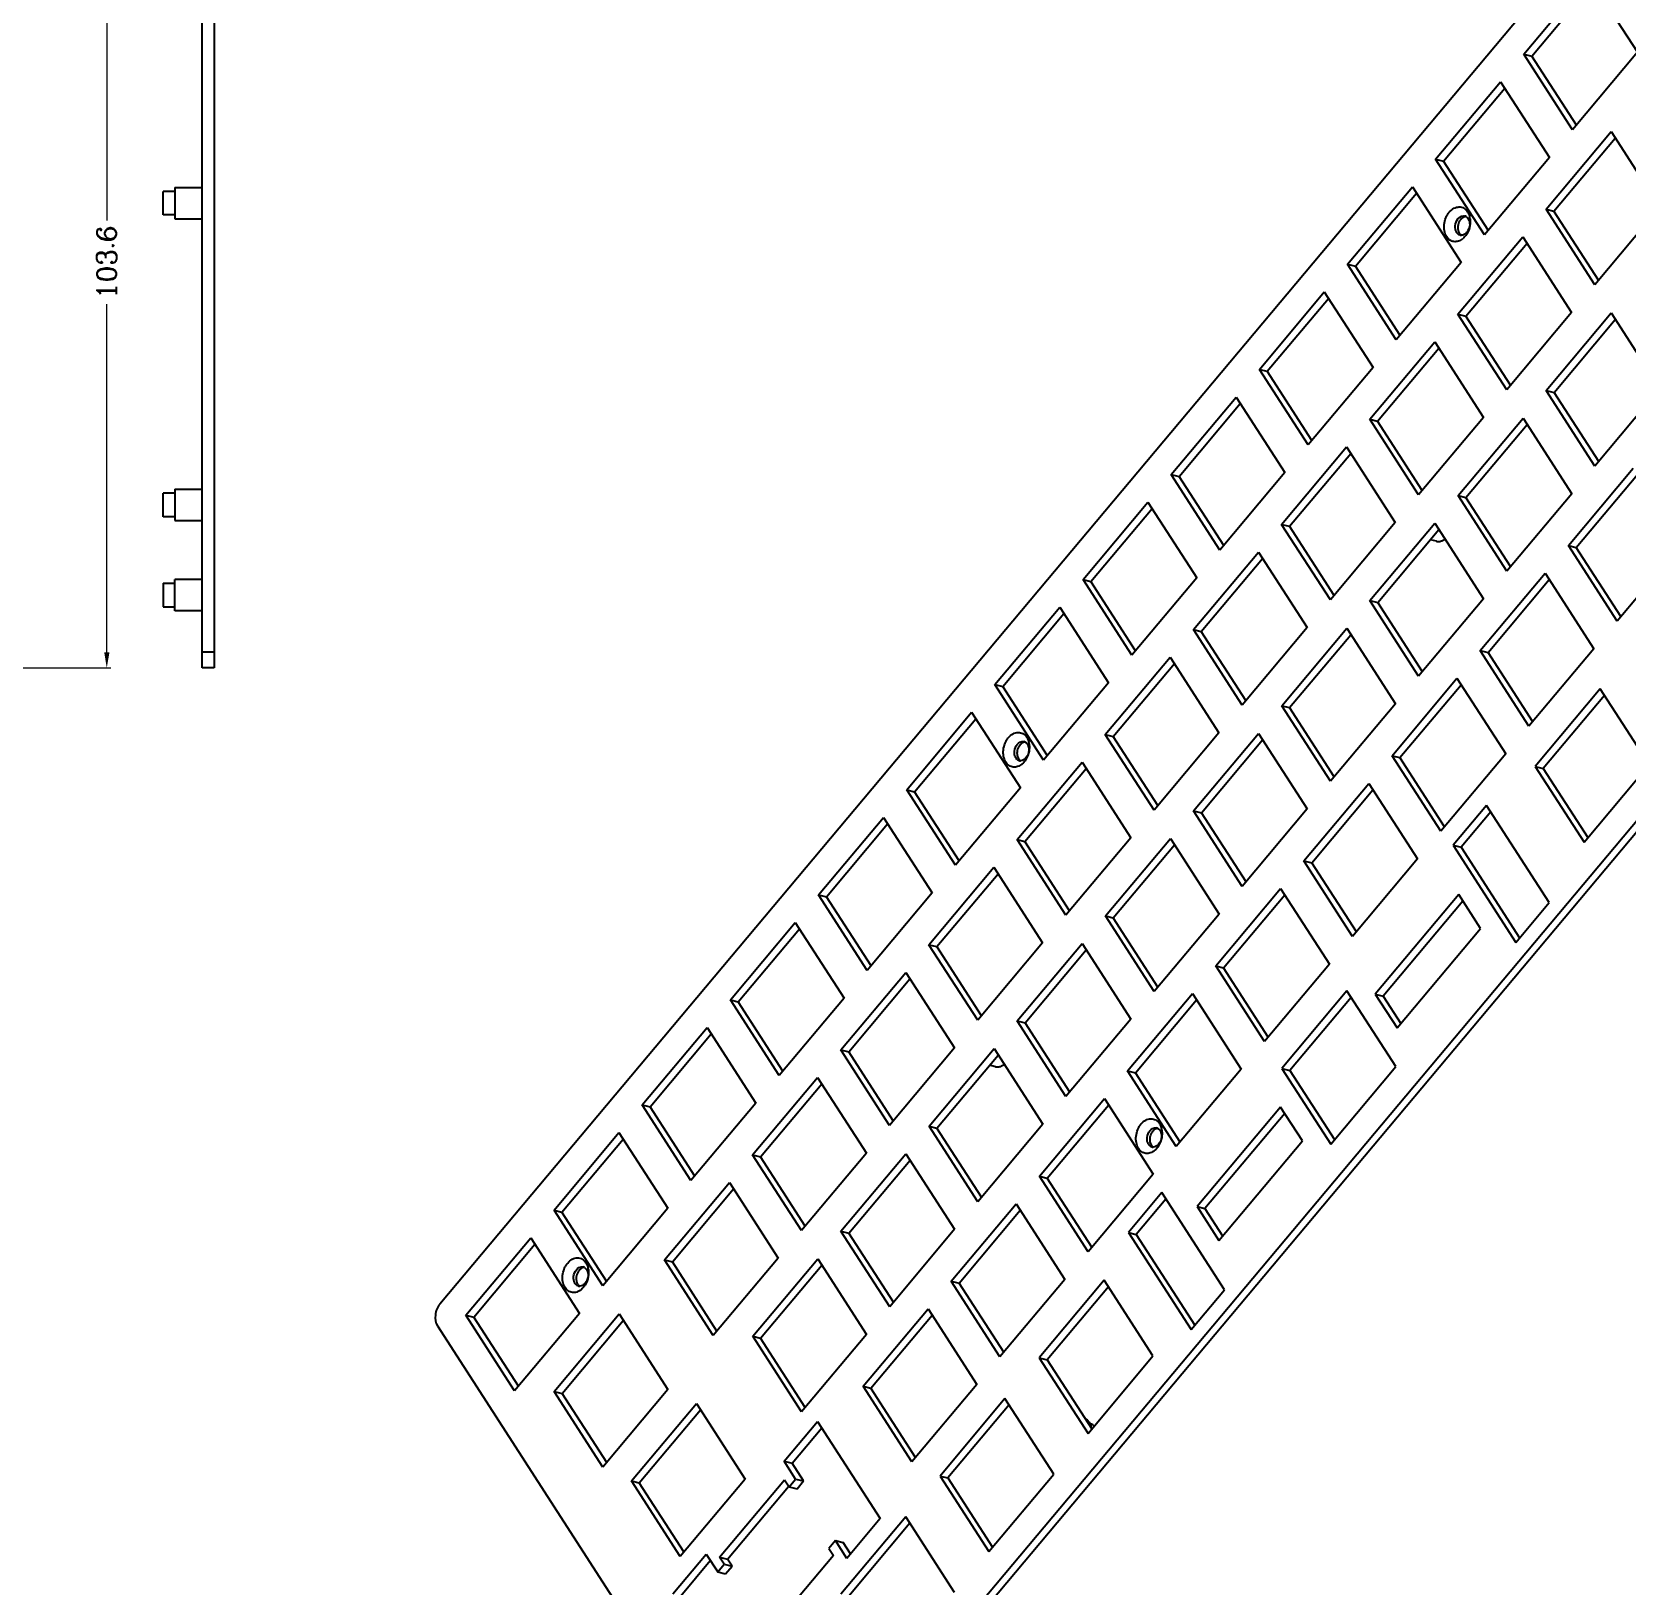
# Model space of a CAD drawing. Header units: millimetres. Extents: x 1828 to 4232, y -172 to 1484.
# Drawn here: x 3913.1 to 4116.7, y 1164.5 to 1362.8 of the extents above; entities that cross this region are included whole.
import ezdxf

# ---------------------------------------------------------------- set-up
doc = ezdxf.new("R2010")
doc.units = ezdxf.units.MM
doc.header["$LTSCALE"] = 30.734
doc.header["$PDMODE"] = 3
doc.header["$PDSIZE"] = 8
doc.layers.get('0').update_dxf_attribs({"linetype": 'CONTINUOUS'})
doc.layers.get('Defpoints').update_dxf_attribs({"linetype": 'CONTINUOUS'})
doc.layers.add('dim', color=82, linetype='CONTINUOUS', lineweight=9)
doc.styles.add('ROMANC', font='romanc.shx', dxfattribs={"bigfont": 'gbcbig.shx'})
doc.dimstyles.new('YanXiu', dxfattribs={"dimtxt": 2.5, "dimasz": 2.2, "dimexe": 0.66, "dimexo": 0.66, "dimgap": 0.66, "dimtad": 0, "dimdsep": 46, "dimtxsty": 'ROMANC', "dimcen": 0, "dimclrd": 256, "dimclre": 131, "dimclrt": 42, "dimazin": 2, "dimtfac": 1, "dimtofl": 0, "dimtmove": 0, "dimatfit": 3, "dimfxl": 0, "dimlwd": 5, "dimlwe": 5, "dimarcsym": 0})

# ---------------------------------------------------------------- blocks, each defined once
blk = doc.blocks.new('*D67')
at = {"layer": 'Defpoints', "color": 0}
for p in [(3904.03, 1385.25), (3922.7, 1385.25), (3910.13, 1281.65)]:
    blk.add_point(p, dxfattribs=at)
at = {"layer": 'dim', "color": 131, "lineweight": 5}
for p, q in [((3904.53, 1385.25), (3923.2, 1385.25)), ((3910.63, 1281.65), (3923.2, 1281.65))]:
    blk.add_line(p, q, dxfattribs=at)
at = {"layer": 'dim', "lineweight": 5}
for p, q in [((3922.7, 1383.25), (3922.7, 1338.71)), ((3922.7, 1283.65), (3922.7, 1328.07))]:
    blk.add_line(p, q, dxfattribs=at)
at = {"layer": 'dim'}
for points in [[(3922.37, 1383.25), (3923.04, 1383.25), (3922.7, 1385.25)], [(3922.37, 1283.65), (3923.04, 1283.65), (3922.7, 1281.65)]]:
    blk.add_solid(points, dxfattribs=at)
at = {"layer": 'dim', "color": 42, "insert": (3922.7, 1333.39), "char_height": 2.5, "attachment_point": 5, "rotation": 90, "style": 'ROMANC'}
blk.add_mtext('103.6', dxfattribs=at)

msp = doc.modelspace()

# ---------------------------------------------------------------- linework, layer by layer
at = {"color": 7, "linetype": 'Continuous'}
for p, q in [((4135.981, 1404.024), (3965.2, 1200.495)), ((3934.881, 1281.646), (3934.881, 1385.246)), ((3936.381, 1385.246), (3936.381, 1281.646)), ((4103.503, 1359.957), (4111.792, 1369.835)), ((4111.792, 1369.835), (4118.015, 1360.19)), ((4104.512, 1359.708), (4112.321, 1369.015)), ((4109.726, 1350.312), (4103.503, 1359.957)), ((4103.503, 1359.957), (4104.512, 1359.708)), ((4110.205, 1350.883), (4104.512, 1359.708)), ((4118.015, 1360.19), (4109.726, 1350.312)), ((4092.255, 1346.551), (4100.543, 1356.429)), ((4093.263, 1346.302), (4101.072, 1355.609)), ((4100.543, 1356.429), (4106.766, 1346.784)), ((4009.068, 1132.496), (4192.058, 1350.575)), ((4193.066, 1350.326), (4010.077, 1132.247)), ((4106.342, 1340.185), (4114.63, 1350.063)), ((4114.63, 1350.063), (4120.853, 1340.418)), ((4107.35, 1339.937), (4115.159, 1349.243)), ((4098.477, 1336.906), (4092.255, 1346.551)), ((4092.255, 1346.551), (4093.263, 1346.302)), ((4098.956, 1337.477), (4093.263, 1346.302)), ((4106.766, 1346.784), (4098.477, 1336.906)), ((3929.881, 1339.446), (3929.881, 1342.446)), ((3931.381, 1342.446), (3929.881, 1342.446)), ((3931.381, 1342.946), (3931.381, 1338.946)), ((3931.381, 1342.946), (3934.881, 1342.946)), ((4081.006, 1333.145), (4089.294, 1343.023)), ((4082.014, 1332.897), (4089.823, 1342.203)), ((4089.294, 1343.023), (4095.517, 1333.378)), ((3931.381, 1339.446), (3929.881, 1339.446)), ((4112.564, 1330.54), (4106.342, 1340.185)), ((4106.342, 1340.185), (4107.35, 1339.937)), ((4113.044, 1331.111), (4107.35, 1339.937)), ((4120.853, 1340.418), (4112.564, 1330.54)), ((3931.381, 1338.946), (3934.881, 1338.946)), ((4095.093, 1326.78), (4103.381, 1336.658)), ((4096.101, 1326.531), (4103.91, 1335.838)), ((4103.381, 1336.658), (4109.604, 1327.012)), ((4095.517, 1333.378), (4087.228, 1323.5)), ((4087.228, 1323.5), (4081.006, 1333.145)), ((4081.006, 1333.145), (4082.014, 1332.897)), ((4087.708, 1324.071), (4082.014, 1332.897)), ((4069.757, 1319.74), (4078.045, 1329.618)), ((4078.045, 1329.618), (4084.268, 1319.972)), ((4070.765, 1319.491), (4078.575, 1328.797)), ((4101.315, 1317.134), (4095.093, 1326.78)), ((4095.093, 1326.78), (4096.101, 1326.531)), ((4101.795, 1317.706), (4096.101, 1326.531)), ((4109.604, 1327.012), (4101.315, 1317.134)), ((4106.359, 1317.052), (4114.647, 1326.93)), ((4107.367, 1316.803), (4115.176, 1326.11)), ((4114.647, 1326.93), (4120.87, 1317.284)), ((4083.844, 1313.374), (4092.133, 1323.252)), ((4092.133, 1323.252), (4098.355, 1313.606)), ((4084.852, 1313.125), (4092.662, 1322.432)), ((4075.979, 1310.094), (4069.757, 1319.74)), ((4069.757, 1319.74), (4070.765, 1319.491)), ((4076.459, 1310.666), (4070.765, 1319.491)), ((4084.268, 1319.972), (4075.979, 1310.094)), ((4112.581, 1307.406), (4106.359, 1317.052)), ((4106.359, 1317.052), (4107.367, 1316.803)), ((4120.87, 1317.284), (4112.581, 1307.406)), ((4058.508, 1306.334), (4066.797, 1316.212)), ((4059.516, 1306.085), (4067.326, 1315.392)), ((4066.797, 1316.212), (4073.019, 1306.566)), ((4113.061, 1307.978), (4107.367, 1316.803)), ((4090.066, 1303.728), (4083.844, 1313.374)), ((4083.844, 1313.374), (4084.852, 1313.125)), ((4090.546, 1304.3), (4084.852, 1313.125)), ((4098.355, 1313.606), (4090.066, 1303.728)), ((4095.11, 1303.646), (4103.399, 1313.524)), ((4103.399, 1313.524), (4109.621, 1303.879)), ((4096.118, 1303.397), (4103.928, 1312.704)), ((4072.595, 1299.968), (4080.884, 1309.846)), ((4073.603, 1299.719), (4081.413, 1309.026)), ((4080.884, 1309.846), (4087.106, 1300.201)), ((4109.185, 1297.266), (4117.474, 1307.144)), ((4064.73, 1296.688), (4058.508, 1306.334)), ((4058.508, 1306.334), (4059.516, 1306.085)), ((4065.21, 1297.26), (4059.516, 1306.085)), ((4073.019, 1306.566), (4064.73, 1296.688)), ((4110.193, 1297.017), (4118.003, 1306.324)), ((3931.381, 1303.946), (3929.881, 1303.946)), ((3929.881, 1300.946), (3929.881, 1303.946)), ((3931.381, 1304.446), (3934.881, 1304.446)), ((3931.381, 1304.445), (3931.381, 1300.447)), ((4047.259, 1292.928), (4055.548, 1302.806)), ((4055.548, 1302.806), (4061.77, 1293.161)), ((4101.332, 1294), (4095.11, 1303.646)), ((4095.11, 1303.646), (4096.118, 1303.397)), ((4101.812, 1294.572), (4096.118, 1303.397)), ((4109.621, 1303.879), (4101.332, 1294)), ((3931.381, 1300.946), (3929.881, 1300.946)), ((4048.267, 1292.679), (4056.077, 1301.986)), ((3931.381, 1300.446), (3934.881, 1300.446)), ((4078.818, 1290.323), (4072.595, 1299.968)), ((4072.595, 1299.968), (4073.603, 1299.719)), ((4079.297, 1290.894), (4073.603, 1299.719)), ((4087.106, 1300.201), (4078.818, 1290.323)), ((4083.861, 1290.24), (4092.15, 1300.118)), ((4084.869, 1289.991), (4092.679, 1299.298)), ((4092.15, 1300.118), (4098.372, 1290.473)), ((4092.357, 1297.815), (4091.593, 1298.004)), ((4109.185, 1297.266), (4110.193, 1297.017)), ((4115.408, 1287.621), (4109.185, 1297.266)), ((4115.887, 1288.192), (4110.193, 1297.017)), ((4123.696, 1297.499), (4115.408, 1287.621)), ((4061.346, 1286.562), (4069.635, 1296.44)), ((4062.355, 1286.313), (4070.164, 1295.62)), ((4069.635, 1296.44), (4075.857, 1286.795)), ((3929.881, 1292.446), (3931.381, 1292.446)), ((3929.881, 1292.446), (3929.881, 1289.446)), ((3934.881, 1292.946), (3931.381, 1292.946)), ((3931.381, 1288.946), (3931.381, 1292.946)), ((4053.482, 1283.282), (4047.259, 1292.928)), ((4047.259, 1292.928), (4048.267, 1292.679)), ((4053.961, 1283.854), (4048.267, 1292.679)), ((4061.77, 1293.161), (4053.482, 1283.282)), ((4097.936, 1283.86), (4106.225, 1293.738)), ((4098.945, 1283.611), (4106.754, 1292.918)), ((4106.225, 1293.738), (4112.447, 1284.093)), ((4098.372, 1290.473), (4090.083, 1280.595)), ((3929.881, 1289.446), (3931.381, 1289.446)), ((3934.881, 1288.946), (3931.381, 1288.946)), ((4036.01, 1279.522), (4044.299, 1289.4)), ((4037.019, 1279.273), (4044.828, 1288.58)), ((4044.299, 1289.4), (4050.521, 1279.755)), ((4090.083, 1280.595), (4083.861, 1290.24)), ((4083.861, 1290.24), (4084.869, 1289.991)), ((4090.563, 1281.166), (4084.869, 1289.991)), ((4067.569, 1276.917), (4061.346, 1286.562)), ((4061.346, 1286.562), (4062.355, 1286.313)), ((4075.857, 1286.795), (4067.569, 1276.917)), ((4072.612, 1276.834), (4080.901, 1286.712)), ((4080.901, 1286.712), (4087.123, 1277.067)), ((4068.048, 1277.488), (4062.355, 1286.313)), ((4073.62, 1276.585), (4081.43, 1285.892)), ((3936.381, 1283.646), (3934.881, 1283.646)), ((4050.097, 1273.156), (4058.386, 1283.034)), ((4058.386, 1283.034), (4064.608, 1273.389)), ((4097.936, 1283.86), (4098.945, 1283.611)), ((4104.159, 1274.215), (4097.936, 1283.86)), ((4104.638, 1274.786), (4098.945, 1283.611)), ((4112.447, 1284.093), (4104.159, 1274.215)), ((3936.381, 1281.646), (3934.881, 1281.646)), ((4051.106, 1272.907), (4058.915, 1282.214)), ((4086.687, 1270.454), (4094.976, 1280.332)), ((4094.976, 1280.332), (4101.198, 1270.687)), ((4042.233, 1269.877), (4036.01, 1279.522)), ((4036.01, 1279.522), (4037.019, 1279.273)), ((4042.712, 1270.448), (4037.019, 1279.273)), ((4050.521, 1279.755), (4042.233, 1269.877)), ((4087.696, 1270.205), (4095.505, 1279.512)), ((4113.261, 1278.969), (4104.972, 1269.091)), ((4119.483, 1269.323), (4113.261, 1278.969)), ((4078.835, 1267.189), (4072.612, 1276.834)), ((4072.612, 1276.834), (4073.62, 1276.585)), ((4079.314, 1267.76), (4073.62, 1276.585)), ((4087.123, 1277.067), (4078.835, 1267.189)), ((4113.79, 1278.149), (4105.98, 1268.842)), ((4024.761, 1266.116), (4033.05, 1275.994)), ((4025.77, 1265.867), (4033.579, 1275.174)), ((4033.05, 1275.994), (4039.272, 1266.349)), ((4056.32, 1263.511), (4050.097, 1273.156)), ((4050.097, 1273.156), (4051.106, 1272.907)), ((4056.799, 1264.082), (4051.106, 1272.907)), ((4064.608, 1273.389), (4056.32, 1263.511)), ((4061.363, 1263.428), (4069.652, 1273.306)), ((4062.372, 1263.179), (4070.181, 1272.486)), ((4069.652, 1273.306), (4075.874, 1263.661)), ((4086.687, 1270.454), (4087.696, 1270.205)), ((4092.91, 1260.809), (4086.687, 1270.454)), ((4093.389, 1261.38), (4087.696, 1270.205)), ((4101.198, 1270.687), (4092.91, 1260.809)), ((4038.848, 1259.75), (4047.137, 1269.628)), ((4039.857, 1259.501), (4047.666, 1268.808)), ((4047.137, 1269.628), (4053.36, 1259.983)), ((4104.972, 1269.091), (4105.98, 1268.842)), ((4104.972, 1269.091), (4111.194, 1259.445)), ((4105.98, 1268.842), (4111.674, 1260.017)), ((4111.194, 1259.445), (4119.483, 1269.323)), ((4030.984, 1256.471), (4024.761, 1266.116)), ((4024.761, 1266.116), (4025.77, 1265.867)), ((4039.272, 1266.349), (4030.984, 1256.471)), ((4075.438, 1257.048), (4083.727, 1266.926)), ((4076.447, 1256.799), (4084.256, 1266.106)), ((4083.727, 1266.926), (4089.95, 1257.281)), ((4031.463, 1257.042), (4025.77, 1265.867)), ((4098.752, 1264.115), (4094.489, 1259.035)), ((4106.753, 1251.714), (4098.752, 1264.115)), ((4013.512, 1252.71), (4021.801, 1262.588)), ((4021.801, 1262.588), (4028.024, 1252.943)), ((4067.586, 1253.783), (4061.363, 1263.428)), ((4061.363, 1263.428), (4062.372, 1263.179)), ((4068.065, 1254.354), (4062.372, 1263.179)), ((4075.874, 1263.661), (4067.586, 1253.783)), ((4099.281, 1263.295), (4095.498, 1258.786)), ((4014.521, 1252.461), (4022.33, 1261.768)), ((4053.36, 1259.983), (4045.071, 1250.105)), ((4050.114, 1250.022), (4058.403, 1259.9)), ((4058.403, 1259.9), (4064.625, 1250.255)), ((4045.071, 1250.105), (4038.848, 1259.75)), ((4038.848, 1259.75), (4039.857, 1259.501)), ((4045.55, 1250.676), (4039.857, 1259.501)), ((4051.123, 1249.773), (4058.932, 1259.08)), ((4094.489, 1259.035), (4095.498, 1258.786)), ((4094.489, 1259.035), (4102.49, 1246.634)), ((4095.498, 1258.786), (4102.969, 1247.206)), ((4027.599, 1246.344), (4035.888, 1256.222)), ((4035.888, 1256.222), (4042.111, 1246.577)), ((4081.661, 1247.403), (4075.438, 1257.048)), ((4075.438, 1257.048), (4076.447, 1256.799)), ((4082.14, 1247.974), (4076.447, 1256.799)), ((4089.95, 1257.281), (4081.661, 1247.403)), ((4028.608, 1246.095), (4036.417, 1255.402)), ((4019.735, 1243.065), (4013.512, 1252.71)), ((4013.512, 1252.71), (4014.521, 1252.461)), ((4020.214, 1243.636), (4014.521, 1252.461)), ((4028.024, 1252.943), (4019.735, 1243.065)), ((4064.19, 1243.642), (4072.478, 1253.52)), ((4065.198, 1243.393), (4073.007, 1252.7)), ((4072.478, 1253.52), (4078.701, 1243.875)), ((4095.206, 1252.73), (4084.549, 1240.03)), ((4095.735, 1251.91), (4085.558, 1239.781)), ((4097.984, 1248.424), (4095.206, 1252.73)), ((4056.337, 1240.377), (4050.114, 1250.022)), ((4050.114, 1250.022), (4051.123, 1249.773)), ((4056.816, 1240.948), (4051.123, 1249.773)), ((4064.625, 1250.255), (4056.337, 1240.377)), ((4102.49, 1246.634), (4106.753, 1251.714)), ((4002.264, 1239.304), (4010.552, 1249.182)), ((4003.272, 1239.055), (4011.081, 1248.362)), ((4010.552, 1249.182), (4016.775, 1239.537)), ((4087.327, 1235.724), (4097.984, 1248.424)), ((4033.822, 1236.699), (4027.599, 1246.344)), ((4027.599, 1246.344), (4028.608, 1246.095)), ((4034.301, 1237.27), (4028.608, 1246.095)), ((4042.111, 1246.577), (4033.822, 1236.699)), ((4038.865, 1236.616), (4047.154, 1246.494)), ((4039.874, 1236.367), (4047.683, 1245.674)), ((4047.154, 1246.494), (4053.377, 1236.849)), ((4064.19, 1243.642), (4065.198, 1243.393)), ((4070.412, 1233.997), (4064.19, 1243.642)), ((4078.701, 1243.875), (4070.412, 1233.997)), ((4016.351, 1232.938), (4024.639, 1242.816)), ((4017.359, 1232.689), (4025.168, 1241.996)), ((4024.639, 1242.816), (4030.862, 1233.171)), ((4070.891, 1234.568), (4065.198, 1243.393)), ((4016.775, 1239.537), (4008.486, 1229.659)), ((4052.941, 1230.236), (4061.229, 1240.114)), ((4061.229, 1240.114), (4067.452, 1230.469)), ((4080.932, 1240.441), (4072.644, 1230.563)), ((4081.462, 1239.621), (4073.652, 1230.315)), ((4087.155, 1230.796), (4080.932, 1240.441)), ((4084.549, 1240.03), (4085.558, 1239.781)), ((4084.549, 1240.03), (4087.327, 1235.724)), ((4085.558, 1239.781), (4087.807, 1236.295)), ((4008.486, 1229.659), (4002.264, 1239.304)), ((4002.264, 1239.304), (4003.272, 1239.055)), ((4008.965, 1230.23), (4003.272, 1239.055)), ((4053.949, 1229.987), (4061.758, 1239.294)), ((3991.015, 1225.898), (3999.303, 1235.776)), ((3999.303, 1235.776), (4005.526, 1226.131)), ((4045.088, 1226.971), (4038.865, 1236.616)), ((4038.865, 1236.616), (4039.874, 1236.367)), ((4045.567, 1227.542), (4039.874, 1236.367)), ((4053.377, 1236.849), (4045.088, 1226.971)), ((3992.023, 1225.649), (3999.832, 1234.956)), ((4022.573, 1223.293), (4016.351, 1232.938)), ((4016.351, 1232.938), (4017.359, 1232.689)), ((4023.052, 1223.864), (4017.359, 1232.689)), ((4030.862, 1233.171), (4022.573, 1223.293)), ((4027.617, 1223.21), (4035.905, 1233.088)), ((4028.625, 1222.962), (4036.434, 1232.268)), ((4035.905, 1233.088), (4042.128, 1223.443)), ((4005.102, 1219.532), (4013.39, 1229.41)), ((4013.39, 1229.41), (4019.613, 1219.765)), ((4036.113, 1230.786), (4035.349, 1230.974)), ((4059.163, 1220.591), (4052.941, 1230.236)), ((4052.941, 1230.236), (4053.949, 1229.987)), ((4059.642, 1221.162), (4053.949, 1229.987)), ((4067.452, 1230.469), (4059.163, 1220.591)), ((4072.644, 1230.563), (4073.652, 1230.315)), ((4072.644, 1230.563), (4078.866, 1220.918)), ((4073.652, 1230.315), (4079.346, 1221.489)), ((4078.866, 1220.918), (4087.155, 1230.796)), ((4006.11, 1219.284), (4013.919, 1228.59)), ((3997.237, 1216.253), (3991.015, 1225.898)), ((3991.015, 1225.898), (3992.023, 1225.649)), ((3997.716, 1216.824), (3992.023, 1225.649)), ((4005.526, 1226.131), (3997.237, 1216.253)), ((4041.692, 1216.83), (4049.98, 1226.708)), ((4042.7, 1216.582), (4050.509, 1225.888)), ((4049.98, 1226.708), (4056.203, 1217.063)), ((4072.472, 1225.636), (4061.815, 1212.936)), ((4075.249, 1221.33), (4072.472, 1225.636)), ((4042.128, 1223.443), (4033.839, 1213.565)), ((4073.001, 1224.816), (4062.823, 1212.687)), ((3979.766, 1212.492), (3988.054, 1222.37)), ((3980.774, 1212.243), (3988.583, 1221.55)), ((3988.054, 1222.37), (3994.277, 1212.725)), ((4033.839, 1213.565), (4027.617, 1223.21)), ((4027.617, 1223.21), (4028.625, 1222.962)), ((4034.318, 1214.136), (4028.625, 1222.962)), ((4064.593, 1208.63), (4075.249, 1221.33)), ((4011.324, 1209.887), (4005.102, 1219.532)), ((4005.102, 1219.532), (4006.11, 1219.284)), ((4011.804, 1210.458), (4006.11, 1219.284)), ((4019.613, 1219.765), (4011.324, 1209.887)), ((4016.368, 1209.804), (4024.656, 1219.682)), ((4024.656, 1219.682), (4030.879, 1210.037)), ((4017.376, 1209.556), (4025.185, 1218.862)), ((3993.853, 1206.126), (4002.141, 1216.004)), ((3994.861, 1205.878), (4002.671, 1215.184)), ((4002.141, 1216.004), (4008.364, 1206.359)), ((4047.914, 1207.185), (4041.692, 1216.83)), ((4041.692, 1216.83), (4042.7, 1216.582)), ((4048.394, 1207.756), (4042.7, 1216.582)), ((4056.203, 1217.063), (4047.914, 1207.185)), ((4030.443, 1203.424), (4038.732, 1213.302)), ((4038.732, 1213.302), (4044.954, 1203.657)), ((4057.309, 1214.725), (4053.046, 1209.645)), ((4057.838, 1213.905), (4054.055, 1209.396)), ((4065.309, 1202.324), (4057.309, 1214.725)), ((3985.988, 1202.847), (3979.766, 1212.492)), ((3979.766, 1212.492), (3980.774, 1212.243)), ((3986.468, 1203.418), (3980.774, 1212.243)), ((3994.277, 1212.725), (3985.988, 1202.847)), ((4031.451, 1203.176), (4039.261, 1212.482)), ((4061.815, 1212.936), (4062.823, 1212.687)), ((4061.815, 1212.936), (4064.593, 1208.63)), ((4062.823, 1212.687), (4065.072, 1209.201)), ((4022.59, 1200.159), (4016.368, 1209.804)), ((4016.368, 1209.804), (4017.376, 1209.556)), ((4023.07, 1200.73), (4017.376, 1209.556)), ((4030.879, 1210.037), (4022.59, 1200.159)), ((4053.046, 1209.645), (4054.055, 1209.396)), ((4053.046, 1209.645), (4061.047, 1197.244)), ((4054.055, 1209.396), (4061.526, 1197.815)), ((3968.517, 1199.086), (3976.806, 1208.964)), ((3969.525, 1198.838), (3977.335, 1208.144)), ((3976.806, 1208.964), (3983.028, 1199.319)), ((4000.075, 1196.481), (3993.853, 1206.126)), ((3993.853, 1206.126), (3994.861, 1205.878)), ((4000.555, 1197.052), (3994.861, 1205.878)), ((4008.364, 1206.359), (4000.075, 1196.481)), ((4005.119, 1196.399), (4013.407, 1206.277)), ((4006.127, 1196.15), (4013.936, 1205.456)), ((4013.407, 1206.277), (4019.63, 1196.631)), ((4036.665, 1193.779), (4030.443, 1203.424)), ((4030.443, 1203.424), (4031.451, 1203.176)), ((4037.145, 1194.35), (4031.451, 1203.176)), ((4044.954, 1203.657), (4036.665, 1193.779)), ((4049.962, 1203.532), (4041.673, 1193.654)), ((4056.184, 1193.887), (4049.962, 1203.532)), ((4050.491, 1202.712), (4042.682, 1193.405)), ((4061.047, 1197.244), (4065.309, 1202.324)), ((3974.739, 1189.441), (3968.517, 1199.086)), ((3968.517, 1199.086), (3969.525, 1198.838)), ((3975.219, 1190.012), (3969.525, 1198.838)), ((3983.028, 1199.319), (3974.739, 1189.441)), ((3979.783, 1189.359), (3988.071, 1199.237)), ((3988.071, 1199.237), (3994.294, 1189.591)), ((4019.194, 1190.019), (4027.483, 1199.897)), ((4020.202, 1189.77), (4028.012, 1199.077)), ((4027.483, 1199.897), (4033.705, 1190.251)), ((3964.904, 1197.706), (4006.995, 1132.463)), ((3980.791, 1189.11), (3988.601, 1198.416)), ((4011.341, 1186.753), (4005.119, 1196.399)), ((4005.119, 1196.399), (4006.127, 1196.15)), ((4011.821, 1187.325), (4006.127, 1196.15)), ((4019.63, 1196.631), (4011.341, 1186.753)), ((4041.673, 1193.654), (4042.682, 1193.405)), ((4041.673, 1193.654), (4047.896, 1184.009)), ((4042.682, 1193.405), (4048.375, 1184.58)), ((4047.896, 1184.009), (4056.184, 1193.887)), ((3986.005, 1179.713), (3979.783, 1189.359)), ((3979.783, 1189.359), (3980.791, 1189.11)), ((3986.485, 1180.284), (3980.791, 1189.11)), ((3994.294, 1189.591), (3986.005, 1179.713)), ((4025.417, 1180.373), (4019.194, 1190.019)), ((4019.194, 1190.019), (4020.202, 1189.77)), ((4025.896, 1180.945), (4020.202, 1189.77)), ((4033.705, 1190.251), (4025.417, 1180.373)), ((3989.64, 1177.951), (3997.928, 1187.829)), ((3990.648, 1177.702), (3998.457, 1187.009)), ((3997.928, 1187.829), (4004.151, 1178.184)), ((4037.304, 1188.447), (4029.015, 1178.569)), ((4037.833, 1187.627), (4030.024, 1178.32)), ((4043.527, 1178.802), (4037.304, 1188.447)), ((4009.125, 1180.457), (4013.388, 1185.537)), ((4010.134, 1180.208), (4013.917, 1184.717)), ((4013.388, 1185.537), (4021.388, 1173.136)), ((4048.218, 1185.228), (4048.103, 1185.256)), ((4010.592, 1178.183), (4009.125, 1180.457)), ((4009.125, 1180.457), (4010.134, 1180.208)), ((4011.6, 1177.934), (4010.134, 1180.208)), ((4029.015, 1178.569), (4030.024, 1178.32)), ((4029.015, 1178.569), (4035.238, 1168.924)), ((4035.238, 1168.924), (4043.527, 1178.802)), ((3995.862, 1168.306), (3989.64, 1177.951)), ((3989.64, 1177.951), (3990.648, 1177.702)), ((3996.342, 1168.877), (3990.648, 1177.702)), ((4004.151, 1178.184), (3995.862, 1168.306)), ((4000.897, 1168.213), (4009.185, 1178.091)), ((4001.905, 1167.964), (4009.697, 1177.25)), ((4009.185, 1178.091), (4009.763, 1177.195)), ((4009.763, 1177.195), (4010.592, 1178.183)), ((4009.763, 1177.195), (4010.772, 1176.946)), ((4010.592, 1178.183), (4011.6, 1177.934)), ((4010.772, 1176.946), (4011.6, 1177.934)), ((4030.024, 1178.32), (4035.717, 1169.495)), ((4024.646, 1173.362), (4016.357, 1163.484)), ((4021.388, 1173.136), (4017.126, 1168.055)), ((4025.175, 1172.542), (4017.366, 1163.235)), ((4030.869, 1163.717), (4024.646, 1173.362)), ((4015.659, 1170.329), (4014.83, 1169.341)), ((4015.659, 1170.329), (4016.667, 1170.08)), ((4017.126, 1168.055), (4015.659, 1170.329)), ((3994.916, 1163.523), (3999.179, 1168.603)), ((3999.179, 1168.603), (4000.646, 1166.329)), ((4015.408, 1168.446), (4007.119, 1158.568)), ((4014.83, 1169.341), (4015.408, 1168.446)), ((4017.605, 1168.627), (4016.667, 1170.08)), ((3995.925, 1163.274), (3999.708, 1167.783)), ((4000.646, 1166.329), (4001.475, 1167.317)), ((4000.646, 1166.329), (4001.654, 1166.081)), ((4001.475, 1167.317), (4000.897, 1168.213)), ((4000.897, 1168.213), (4001.905, 1167.964)), ((4001.475, 1167.317), (4002.483, 1167.068)), ((4001.654, 1166.081), (4002.483, 1167.068)), ((4002.483, 1167.068), (4001.905, 1167.964))]:
    msp.add_line(p, q, dxfattribs=at)
for centre, radius, start, end in [((4095.809, 1338.647), 0.663, 60.92023, 76.06724), ((4094.188, 1338.623), 2.472, 8.46485, 13.58912), ((4095.549, 1337.54), 0.702, 233.97397, 240.00344), ((4095.528, 1337.507), 0.663, 256.21519, 270.9433), ((4094.408, 1337.981), 2.043, 309.06723, 311.07193), ((4039.565, 1271.617), 0.663, 60.92023, 76.06724), ((4037.944, 1271.594), 2.472, 8.46485, 13.58912), ((4039.304, 1270.51), 0.702, 233.97397, 240.00344), ((4039.283, 1270.477), 0.663, 256.21519, 270.9433), ((4038.164, 1270.951), 2.043, 309.06723, 311.07193), ((4056.495, 1222.332), 0.663, 60.92023, 76.06724), ((4054.874, 1222.308), 2.472, 8.46485, 13.58912), ((4056.235, 1221.225), 0.702, 233.97397, 240.00344), ((4056.214, 1221.192), 0.663, 256.21519, 270.9433), ((4055.094, 1221.666), 2.043, 309.06723, 311.07193), ((3983.32, 1204.588), 0.663, 60.92023, 76.06724), ((3981.699, 1204.564), 2.472, 8.46485, 13.58912), ((3983.06, 1203.481), 0.702, 233.97397, 240.00344), ((3983.039, 1203.448), 0.663, 256.21519, 270.9433), ((3981.919, 1203.922), 2.043, 309.06723, 311.07193), ((4046.127, 1184.358), 2.201, 9.48525, 11.50237)]:
    msp.add_arc(centre, radius, start, end, dxfattribs=at)
for points, knots in [([(4093.665, 1336.655), (4093.377, 1337.101), (4093.246, 1337.996), (4093.488, 1338.936), (4093.744, 1339.454), (4094.054, 1339.894), (4094.529, 1340.312), (4095.216, 1340.523), (4095.889, 1340.349), (4096.207, 1340.019), (4096.329, 1339.83)], [0, 0, 0, 0, 0.2626414, 0.407392, 0.4785522, 0.547162, 0.6730445, 0.784042, 0.8884657, 1, 1, 1, 1]), ([(4095.439, 1339.21), (4095.522, 1339.254), (4095.696, 1339.318), (4095.883, 1339.311), (4095.969, 1339.29)], [0, 0, 0, 0, 0.5166828, 1, 1, 1, 1]), ([(4096.329, 1339.83), (4096.358, 1339.784), (4096.472, 1339.588), (4096.55, 1339.372), (4096.591, 1339.204)], [0, 0, 0, 0, 0.2393164, 1, 1, 1, 1]), ([(4094.773, 1337.591), (4094.71, 1337.901), (4094.782, 1338.541), (4095.181, 1339.07), (4095.439, 1339.21)], [0, 0, 0, 0, 0.5184325, 1, 1, 1, 1]), ([(4094.929, 1337.195), (4094.911, 1337.223), (4094.84, 1337.347), (4094.795, 1337.485), (4094.773, 1337.591)], [0, 0, 0, 0, 0.2380776, 1, 1, 1, 1]), ([(4095.089, 1337.979), (4095.085, 1337.939), (4095.074, 1337.782), (4095.086, 1337.623), (4095.109, 1337.508)], [0, 0, 0, 0, 0.2562979, 1, 1, 1, 1]), ([(4095.45, 1338.855), (4095.4, 1338.796), (4095.217, 1338.535), (4095.115, 1338.219), (4095.089, 1337.979)], [0, 0, 0, 0, 0.2421146, 1, 1, 1, 1]), ([(4095.775, 1339.127), (4095.745, 1339.111), (4095.624, 1339.036), (4095.519, 1338.937), (4095.45, 1338.855)], [0, 0, 0, 0, 0.2388888, 1, 1, 1, 1]), ([(4096.131, 1339.226), (4096.101, 1339.225), (4095.977, 1339.214), (4095.858, 1339.171), (4095.775, 1339.127)], [0, 0, 0, 0, 0.2412601, 1, 1, 1, 1]), ([(4096.66, 1338.462), (4096.655, 1338.332), (4096.6, 1337.819), (4096.417, 1337.319), (4096.213, 1336.991)], [0, 0, 0, 0, 0.25148, 1, 1, 1, 1]), ([(4096.565, 1338.562), (4096.589, 1338.447), (4096.624, 1337.976), (4096.452, 1337.487), (4096.225, 1337.215)], [0, 0, 0, 0, 0.2483015, 1, 1, 1, 1]), ([(4096.409, 1338.958), (4096.428, 1338.93), (4096.498, 1338.806), (4096.544, 1338.668), (4096.565, 1338.562)], [0, 0, 0, 0, 0.2380776, 1, 1, 1, 1]), ([(4096.633, 1338.987), (4096.639, 1338.944), (4096.661, 1338.77), (4096.666, 1338.594), (4096.66, 1338.462)], [0, 0, 0, 0, 0.2458406, 1, 1, 1, 1]), ([(4095.696, 1336.394), (4095.535, 1336.263), (4095.184, 1336.057), (4094.589, 1335.987), (4094.038, 1336.2), (4093.772, 1336.489), (4093.665, 1336.655)], [0, 0, 0, 0, 0.2674225, 0.509808, 0.7463481, 1, 1, 1, 1]), ([(4095.136, 1336.972), (4095.116, 1336.987), (4095.037, 1337.051), (4094.971, 1337.13), (4094.929, 1337.195)], [0, 0, 0, 0, 0.242711, 1, 1, 1, 1]), ([(4095.265, 1337.112), (4095.283, 1337.084), (4095.357, 1336.982), (4095.454, 1336.896), (4095.534, 1336.849)], [0, 0, 0, 0, 0.2609234, 1, 1, 1, 1]), ([(4096.225, 1337.215), (4096.134, 1337.107), (4095.93, 1336.926), (4095.663, 1336.846), (4095.539, 1336.844)], [0, 0, 0, 0, 0.5314321, 1, 1, 1, 1]), ([(4096.213, 1336.991), (4096.18, 1336.938), (4096.046, 1336.739), (4095.885, 1336.557), (4095.751, 1336.44)], [0, 0, 0, 0, 0.2586088, 1, 1, 1, 1]), ([(4092.357, 1297.815), (4092.41, 1297.802), (4092.628, 1297.766), (4092.855, 1297.801), (4093.012, 1297.857)], [0, 0, 0, 0, 0.2446554, 1, 1, 1, 1]), ([(4093.012, 1297.857), (4093.05, 1297.871), (4093.204, 1297.935), (4093.346, 1298.025), (4093.445, 1298.104)], [0, 0, 0, 0, 0.2411009, 1, 1, 1, 1]), ([(4037.42, 1269.625), (4037.133, 1270.072), (4037.001, 1270.967), (4037.243, 1271.907), (4037.5, 1272.425), (4037.81, 1272.865), (4038.285, 1273.282), (4038.971, 1273.493), (4039.645, 1273.319), (4039.962, 1272.99), (4040.085, 1272.8)], [0, 0, 0, 0, 0.2626414, 0.407392, 0.4785522, 0.547162, 0.6730445, 0.784042, 0.8884657, 1, 1, 1, 1]), ([(4038.528, 1270.562), (4038.465, 1270.871), (4038.538, 1271.511), (4038.936, 1272.04), (4039.195, 1272.18)], [0, 0, 0, 0, 0.5184325, 1, 1, 1, 1]), ([(4039.195, 1272.18), (4039.277, 1272.225), (4039.452, 1272.288), (4039.639, 1272.282), (4039.724, 1272.261)], [0, 0, 0, 0, 0.5166828, 1, 1, 1, 1]), ([(4039.531, 1272.097), (4039.501, 1272.081), (4039.38, 1272.007), (4039.275, 1271.908), (4039.205, 1271.825)], [0, 0, 0, 0, 0.2388888, 1, 1, 1, 1]), ([(4039.886, 1272.197), (4039.857, 1272.196), (4039.733, 1272.185), (4039.613, 1272.142), (4039.531, 1272.097)], [0, 0, 0, 0, 0.2412601, 1, 1, 1, 1]), ([(4040.085, 1272.8), (4040.114, 1272.755), (4040.228, 1272.558), (4040.306, 1272.342), (4040.346, 1272.174)], [0, 0, 0, 0, 0.2393164, 1, 1, 1, 1]), ([(4038.685, 1270.165), (4038.666, 1270.194), (4038.596, 1270.318), (4038.55, 1270.455), (4038.528, 1270.562)], [0, 0, 0, 0, 0.2380776, 1, 1, 1, 1]), ([(4038.892, 1269.943), (4038.872, 1269.957), (4038.793, 1270.021), (4038.726, 1270.1), (4038.685, 1270.165)], [0, 0, 0, 0, 0.242711, 1, 1, 1, 1]), ([(4038.845, 1270.949), (4038.84, 1270.909), (4038.83, 1270.752), (4038.841, 1270.593), (4038.865, 1270.479)], [0, 0, 0, 0, 0.2562979, 1, 1, 1, 1]), ([(4039.205, 1271.825), (4039.156, 1271.766), (4038.972, 1271.505), (4038.87, 1271.189), (4038.845, 1270.949)], [0, 0, 0, 0, 0.2421146, 1, 1, 1, 1]), ([(4039.021, 1270.082), (4039.039, 1270.054), (4039.112, 1269.952), (4039.209, 1269.866), (4039.29, 1269.82)], [0, 0, 0, 0, 0.2609234, 1, 1, 1, 1]), ([(4039.98, 1270.186), (4039.889, 1270.078), (4039.685, 1269.897), (4039.419, 1269.816), (4039.294, 1269.814)], [0, 0, 0, 0, 0.5314321, 1, 1, 1, 1]), ([(4040.416, 1271.432), (4040.41, 1271.303), (4040.356, 1270.79), (4040.172, 1270.289), (4039.969, 1269.962)], [0, 0, 0, 0, 0.25148, 1, 1, 1, 1]), ([(4040.321, 1271.532), (4040.344, 1271.418), (4040.38, 1270.946), (4040.208, 1270.457), (4039.98, 1270.186)], [0, 0, 0, 0, 0.2483015, 1, 1, 1, 1]), ([(4040.165, 1271.929), (4040.183, 1271.9), (4040.254, 1271.776), (4040.299, 1271.639), (4040.321, 1271.532)], [0, 0, 0, 0, 0.2380776, 1, 1, 1, 1]), ([(4040.389, 1271.958), (4040.395, 1271.915), (4040.417, 1271.741), (4040.421, 1271.564), (4040.416, 1271.432)], [0, 0, 0, 0, 0.2458406, 1, 1, 1, 1]), ([(4039.451, 1269.365), (4039.29, 1269.234), (4038.94, 1269.028), (4038.344, 1268.957), (4037.793, 1269.17), (4037.527, 1269.46), (4037.42, 1269.625)], [0, 0, 0, 0, 0.2674225, 0.509808, 0.7463481, 1, 1, 1, 1]), ([(4039.969, 1269.962), (4039.936, 1269.909), (4039.802, 1269.709), (4039.64, 1269.528), (4039.506, 1269.411)], [0, 0, 0, 0, 0.2586088, 1, 1, 1, 1]), ([(4036.113, 1230.786), (4036.165, 1230.773), (4036.383, 1230.737), (4036.611, 1230.771), (4036.768, 1230.828)], [0, 0, 0, 0, 0.2446554, 1, 1, 1, 1]), ([(4036.768, 1230.828), (4036.805, 1230.842), (4036.96, 1230.905), (4037.102, 1230.996), (4037.201, 1231.075)], [0, 0, 0, 0, 0.2411009, 1, 1, 1, 1]), ([(4054.351, 1220.34), (4054.063, 1220.786), (4053.932, 1221.681), (4054.174, 1222.621), (4054.43, 1223.139), (4054.74, 1223.579), (4055.215, 1223.997), (4055.902, 1224.208), (4056.575, 1224.034), (4056.893, 1223.704), (4057.015, 1223.515)], [0, 0, 0, 0, 0.2626414, 0.407392, 0.4785522, 0.547162, 0.6730445, 0.784042, 0.8884657, 1, 1, 1, 1]), ([(4057.015, 1223.515), (4057.044, 1223.469), (4057.158, 1223.273), (4057.236, 1223.057), (4057.277, 1222.889)], [0, 0, 0, 0, 0.2393164, 1, 1, 1, 1]), ([(4055.459, 1221.276), (4055.396, 1221.586), (4055.469, 1222.226), (4055.867, 1222.755), (4056.125, 1222.895)], [0, 0, 0, 0, 0.5184325, 1, 1, 1, 1]), ([(4055.615, 1220.879), (4055.597, 1220.908), (4055.526, 1221.032), (4055.481, 1221.17), (4055.459, 1221.276)], [0, 0, 0, 0, 0.2380776, 1, 1, 1, 1]), ([(4055.775, 1221.664), (4055.771, 1221.624), (4055.76, 1221.467), (4055.772, 1221.308), (4055.795, 1221.193)], [0, 0, 0, 0, 0.2562979, 1, 1, 1, 1]), ([(4056.136, 1222.54), (4056.086, 1222.481), (4055.903, 1222.22), (4055.801, 1221.904), (4055.775, 1221.664)], [0, 0, 0, 0, 0.2421146, 1, 1, 1, 1]), ([(4056.125, 1222.895), (4056.208, 1222.939), (4056.382, 1223.003), (4056.569, 1222.996), (4056.655, 1222.975)], [0, 0, 0, 0, 0.5166828, 1, 1, 1, 1]), ([(4056.461, 1222.812), (4056.431, 1222.796), (4056.31, 1222.721), (4056.205, 1222.622), (4056.136, 1222.54)], [0, 0, 0, 0, 0.2388888, 1, 1, 1, 1]), ([(4056.817, 1222.911), (4056.787, 1222.91), (4056.664, 1222.899), (4056.544, 1222.856), (4056.461, 1222.812)], [0, 0, 0, 0, 0.2412601, 1, 1, 1, 1]), ([(4057.346, 1222.147), (4057.341, 1222.017), (4057.286, 1221.504), (4057.103, 1221.004), (4056.899, 1220.676)], [0, 0, 0, 0, 0.25148, 1, 1, 1, 1]), ([(4057.252, 1222.247), (4057.275, 1222.132), (4057.31, 1221.661), (4057.139, 1221.172), (4056.911, 1220.9)], [0, 0, 0, 0, 0.2483015, 1, 1, 1, 1]), ([(4057.095, 1222.643), (4057.114, 1222.615), (4057.184, 1222.491), (4057.23, 1222.353), (4057.252, 1222.247)], [0, 0, 0, 0, 0.2380776, 1, 1, 1, 1]), ([(4057.319, 1222.672), (4057.325, 1222.629), (4057.347, 1222.455), (4057.352, 1222.279), (4057.346, 1222.147)], [0, 0, 0, 0, 0.2458406, 1, 1, 1, 1]), ([(4056.382, 1220.079), (4056.221, 1219.948), (4055.87, 1219.742), (4055.275, 1219.671), (4054.724, 1219.884), (4054.458, 1220.174), (4054.351, 1220.34)], [0, 0, 0, 0, 0.2674225, 0.509808, 0.7463481, 1, 1, 1, 1]), ([(4055.822, 1220.657), (4055.802, 1220.672), (4055.723, 1220.736), (4055.657, 1220.815), (4055.615, 1220.879)], [0, 0, 0, 0, 0.242711, 1, 1, 1, 1]), ([(4055.951, 1220.797), (4055.969, 1220.769), (4056.043, 1220.667), (4056.14, 1220.581), (4056.22, 1220.534)], [0, 0, 0, 0, 0.2609234, 1, 1, 1, 1]), ([(4056.911, 1220.9), (4056.82, 1220.792), (4056.616, 1220.611), (4056.349, 1220.531), (4056.225, 1220.529)], [0, 0, 0, 0, 0.5314321, 1, 1, 1, 1]), ([(4056.899, 1220.676), (4056.866, 1220.623), (4056.732, 1220.424), (4056.571, 1220.242), (4056.437, 1220.125)], [0, 0, 0, 0, 0.2586088, 1, 1, 1, 1]), ([(3981.176, 1202.596), (3980.888, 1203.042), (3980.757, 1203.937), (3980.999, 1204.877), (3981.255, 1205.395), (3981.566, 1205.835), (3982.04, 1206.253), (3982.727, 1206.464), (3983.4, 1206.29), (3983.718, 1205.96), (3983.84, 1205.771)], [0, 0, 0, 0, 0.2626414, 0.407392, 0.4785522, 0.547162, 0.6730445, 0.784042, 0.8884657, 1, 1, 1, 1]), ([(3982.284, 1203.532), (3982.221, 1203.842), (3982.294, 1204.482), (3982.692, 1205.011), (3982.95, 1205.151)], [0, 0, 0, 0, 0.5184325, 1, 1, 1, 1]), ([(3982.95, 1205.151), (3983.033, 1205.195), (3983.207, 1205.259), (3983.395, 1205.252), (3983.48, 1205.231)], [0, 0, 0, 0, 0.5166828, 1, 1, 1, 1]), ([(3983.286, 1205.068), (3983.257, 1205.052), (3983.136, 1204.977), (3983.03, 1204.878), (3982.961, 1204.796)], [0, 0, 0, 0, 0.2388888, 1, 1, 1, 1]), ([(3983.642, 1205.167), (3983.612, 1205.166), (3983.489, 1205.155), (3983.369, 1205.112), (3983.286, 1205.068)], [0, 0, 0, 0, 0.2412601, 1, 1, 1, 1]), ([(3983.84, 1205.771), (3983.87, 1205.725), (3983.983, 1205.529), (3984.061, 1205.313), (3984.102, 1205.145)], [0, 0, 0, 0, 0.2393164, 1, 1, 1, 1]), ([(3984.144, 1204.928), (3984.151, 1204.885), (3984.172, 1204.711), (3984.177, 1204.535), (3984.171, 1204.403)], [0, 0, 0, 0, 0.2458406, 1, 1, 1, 1]), ([(3982.44, 1203.136), (3982.422, 1203.164), (3982.351, 1203.288), (3982.306, 1203.426), (3982.284, 1203.532)], [0, 0, 0, 0, 0.2380776, 1, 1, 1, 1]), ([(3982.647, 1202.913), (3982.627, 1202.928), (3982.548, 1202.992), (3982.482, 1203.071), (3982.44, 1203.136)], [0, 0, 0, 0, 0.242711, 1, 1, 1, 1]), ([(3982.6, 1203.92), (3982.596, 1203.88), (3982.585, 1203.723), (3982.597, 1203.564), (3982.62, 1203.449)], [0, 0, 0, 0, 0.2562979, 1, 1, 1, 1]), ([(3982.961, 1204.796), (3982.911, 1204.737), (3982.728, 1204.476), (3982.626, 1204.16), (3982.6, 1203.92)], [0, 0, 0, 0, 0.2421146, 1, 1, 1, 1]), ([(3982.776, 1203.053), (3982.794, 1203.025), (3982.868, 1202.923), (3982.965, 1202.837), (3983.045, 1202.79)], [0, 0, 0, 0, 0.2609234, 1, 1, 1, 1]), ([(3983.736, 1203.156), (3983.645, 1203.048), (3983.441, 1202.867), (3983.174, 1202.787), (3983.05, 1202.785)], [0, 0, 0, 0, 0.5314321, 1, 1, 1, 1]), ([(3983.724, 1202.932), (3983.691, 1202.879), (3983.558, 1202.68), (3983.396, 1202.498), (3983.262, 1202.381)], [0, 0, 0, 0, 0.2586088, 1, 1, 1, 1]), ([(3984.171, 1204.403), (3984.166, 1204.273), (3984.111, 1203.76), (3983.928, 1203.26), (3983.724, 1202.932)], [0, 0, 0, 0, 0.25148, 1, 1, 1, 1]), ([(3984.077, 1204.503), (3984.1, 1204.388), (3984.136, 1203.917), (3983.964, 1203.428), (3983.736, 1203.156)], [0, 0, 0, 0, 0.2483015, 1, 1, 1, 1]), ([(3983.92, 1204.899), (3983.939, 1204.871), (3984.009, 1204.747), (3984.055, 1204.609), (3984.077, 1204.503)], [0, 0, 0, 0, 0.2380776, 1, 1, 1, 1]), ([(3983.207, 1202.335), (3983.046, 1202.204), (3982.696, 1201.998), (3982.1, 1201.928), (3981.549, 1202.141), (3981.283, 1202.43), (3981.176, 1202.596)], [0, 0, 0, 0, 0.2674225, 0.509808, 0.7463481, 1, 1, 1, 1]), ([(3965.2, 1200.495), (3965.039, 1200.303), (3964.778, 1199.852), (3964.531, 1198.899), (3964.648, 1198.103), (3964.904, 1197.706)], [0, 0, 0, 0, 0.2546336, 0.5196083, 1, 1, 1, 1]), ([(4047.541, 1185.885), (4047.589, 1185.862), (4047.784, 1185.747), (4047.942, 1185.575), (4048.034, 1185.432)], [0, 0, 0, 0, 0.2409426, 1, 1, 1, 1]), ([(4048.034, 1185.432), (4048.064, 1185.386), (4048.177, 1185.188), (4048.25, 1184.967), (4048.284, 1184.797)], [0, 0, 0, 0, 0.2380746, 1, 1, 1, 1]), ([(4048.67, 1184.935), (4048.652, 1184.956), (4048.58, 1185.037), (4048.494, 1185.105), (4048.424, 1185.145)], [0, 0, 0, 0, 0.2574701, 1, 1, 1, 1])]:
    msp.add_open_spline(points, degree=3, knots=knots, dxfattribs=at)
for points in [[(4095.109, 1337.508), (4095.124, 1337.432), (4095.147, 1337.357), (4095.176, 1337.285)], [(4095.176, 1337.285), (4095.2, 1337.224), (4095.23, 1337.166), (4095.265, 1337.112)], [(4096.131, 1339.226), (4096.17, 1339.204), (4096.207, 1339.179), (4096.241, 1339.15)], [(4096.241, 1339.15), (4096.307, 1339.096), (4096.363, 1339.03), (4096.409, 1338.958)], [(4095.37, 1336.863), (4095.31, 1336.878), (4095.251, 1336.901), (4095.198, 1336.932)], [(4039.887, 1272.197), (4039.926, 1272.175), (4039.963, 1272.149), (4039.997, 1272.121)], [(4039.997, 1272.121), (4040.062, 1272.066), (4040.119, 1272), (4040.165, 1271.929)], [(4038.865, 1270.479), (4038.88, 1270.403), (4038.902, 1270.327), (4038.932, 1270.255)], [(4038.932, 1270.255), (4038.956, 1270.195), (4038.986, 1270.137), (4039.021, 1270.082)], [(4039.125, 1269.833), (4039.065, 1269.848), (4039.007, 1269.872), (4038.954, 1269.903)], [(4056.817, 1222.911), (4056.856, 1222.889), (4056.893, 1222.864), (4056.927, 1222.835)], [(4056.927, 1222.835), (4056.993, 1222.781), (4057.049, 1222.715), (4057.095, 1222.643)], [(4055.795, 1221.193), (4055.811, 1221.117), (4055.833, 1221.042), (4055.862, 1220.969)], [(4055.862, 1220.969), (4055.887, 1220.909), (4055.916, 1220.851), (4055.951, 1220.797)], [(4056.056, 1220.548), (4055.996, 1220.563), (4055.938, 1220.586), (4055.884, 1220.617)], [(3983.642, 1205.167), (3983.681, 1205.145), (3983.718, 1205.12), (3983.753, 1205.091)], [(3983.753, 1205.091), (3983.818, 1205.037), (3983.874, 1204.971), (3983.92, 1204.899)], [(3982.62, 1203.449), (3982.636, 1203.373), (3982.658, 1203.298), (3982.687, 1203.226)], [(3982.687, 1203.226), (3982.712, 1203.165), (3982.741, 1203.107), (3982.776, 1203.053)], [(3982.881, 1202.804), (3982.821, 1202.819), (3982.763, 1202.842), (3982.709, 1202.873)], [(4048.424, 1185.145), (4048.36, 1185.182), (4048.29, 1185.21), (4048.218, 1185.228)]]:
    msp.add_open_spline(points, degree=3, dxfattribs=at)

# ---------------------------------------------------------------- dimensions: what is measured, and where the dimension line sits
at = {"layer": 'dim'}
dim = msp.add_linear_dim(base=(3922.703, 1385.246), p1=(3910.135, 1281.646), p2=(3904.032, 1385.246), angle=90, dimstyle='YanXiu', override={"dimasz": 2, "dimexe": 0.49975, "dimexo": 0.49975, "dimgap": 0.49975}, dxfattribs=at)
dim.commit()
dim.dimension.update_dxf_attribs({"geometry": '*D67', "text_midpoint": (3922.703, 1333.391), "dimtype": 160})

doc.saveas('drawing.dxf')
